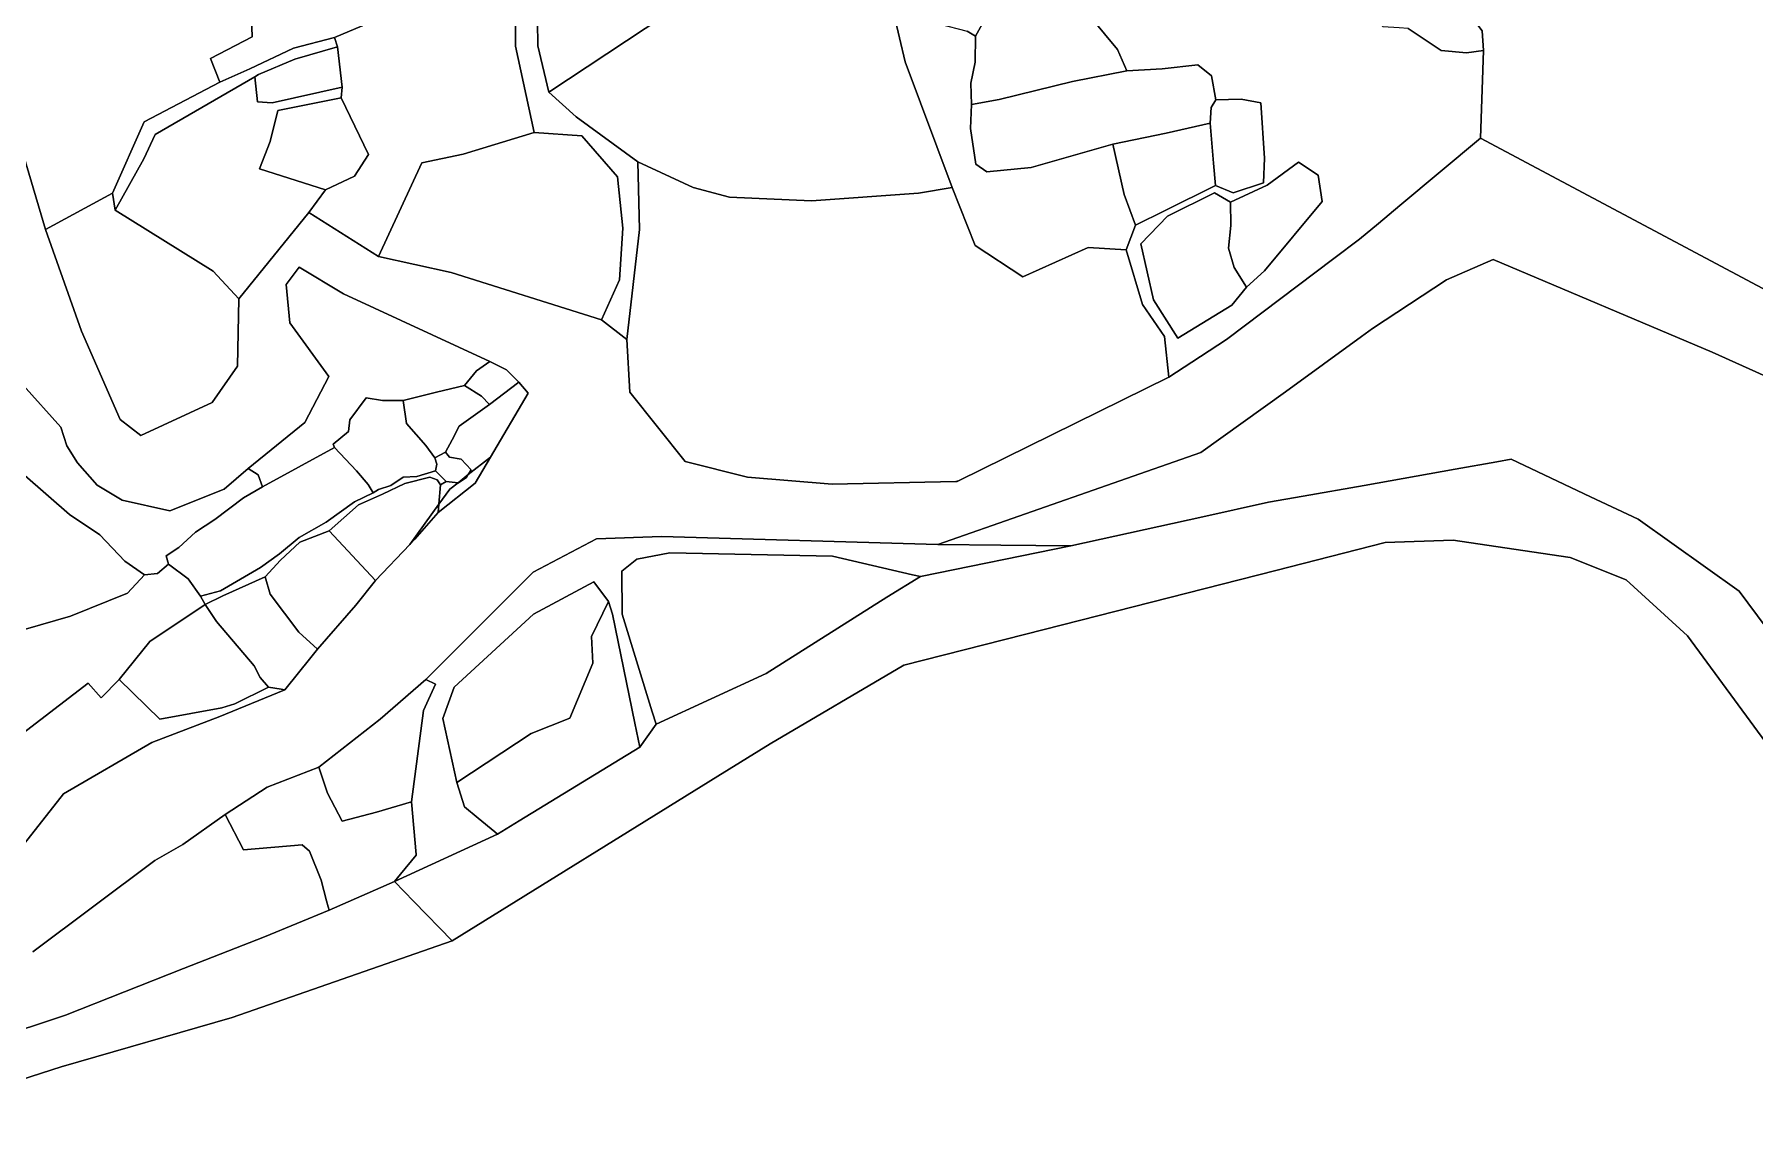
# Model space of a CAD drawing. Extents: x 542555 to 550520, y 1840485 to 1846995.
# Drawn here: x 546662.6 to 546925, y 1842267.1 to 1842434.6 of the extents above; entities that cross this region are included whole.
import ezdxf

# ---------------------------------------------------------------- set-up
doc = ezdxf.new("R2010")
doc.units = 0
doc.layers.add('Level 30', color=7, linetype='Continuous')

msp = doc.modelspace()

# ---------------------------------------------------------------- linework, layer by layer
at = {"layer": 'Level 30'}
for points in [[(546959.75, 1842378.02), (546883.17, 1842418.83), (546883.63, 1842432.17), (546883.46, 1842435.17), (546882.29, 1842436.72), (546883.78, 1842442.09), (546883.21, 1842444.2), (546881.99, 1842444.95), (546886.8, 1842447.28), (546891.83, 1842451.45), (546889.65, 1842457.68), (546879.86, 1842460.55), (546875.74, 1842486.36), (546876.85, 1842488.87), (546875.85, 1842491.31), (546873.77, 1842494.2), (546870.5742, 1842496.5402), (546868.84, 1842497.81), (546870.6003, 1842501.4935), (546874.35, 1842509.34), (546880.63, 1842515.42), (546907.48, 1842529.2), (546931.69, 1842541.41)], [(546739.21, 1842447.99), (546739.41, 1842432.9), (546741.08, 1842425.83), (546745.26, 1842422.08), (546754.67, 1842415.19), (546754.9, 1842404.9), (546752.97, 1842388.1), (546749.09, 1842391.09), (546751.84, 1842397.19), (546752.35, 1842405.08), (546751.54, 1842412.93), (546746.12, 1842419.16), (546738.84, 1842419.67), (546736, 1842432.84), (546735.95, 1842448.8)], [(546808.65, 1842438.84), (546806.13, 1842434.38), (546804.88, 1842435.12)], [(546872.16, 1842435.53), (546877.2, 1842432.18), (546881.05, 1842431.83), (546883.63, 1842432.17), (546883.17, 1842418.83), (546870.896, 1842408.5584), (546867.5982, 1842405.7986), (546864.72, 1842403.39), (546860.8265, 1842400.4511), (546844.45, 1842388.09), (546839.1601, 1842384.6417), (546835.66, 1842382.36), (546834.99, 1842388.56), (546831.65, 1842393.45), (546829.11, 1842401.77), (546830.55, 1842405.53), (546835.07, 1842407.76), (546842.76, 1842411.6), (546845.45, 1842410.45), (546850.08, 1842412), (546850.25, 1842415.75), (546849.67, 1842424.18), (546846.65, 1842424.78), (546842.8, 1842424.66), (546842.16, 1842428.3), (546840.07, 1842429.99), (546834.61, 1842429.4), (546829.26, 1842429.09), (546827.8, 1842432.34), (546821.85, 1842439.51)], [(546695.7, 1842437.19), (546695.81, 1842434.29), (546689.46, 1842430.96), (546690.89, 1842427.36), (546679.34, 1842421.28), (546674.52, 1842410.41), (546664.28, 1842404.87), (546659.19, 1842422.07)], [(546659.19, 1842422.07), (546664.28, 1842404.87), (546669.77, 1842389.35), (546675.67, 1842375.9), (546678.86, 1842373.43), (546689.71, 1842378.47), (546693.57, 1842384), (546693.79, 1842394.3), (546704.46, 1842407.48), (546715.11, 1842400.78), (546726.16, 1842398.32), (546749.09, 1842391.09), (546752.97, 1842388.1), (546753.42, 1842380.07), (546761.87, 1842369.5), (546771.37, 1842367.1), (546784.28, 1842366.03), (546803.1598, 1842366.446), (546803.34, 1842366.45), (546803.5368, 1842366.5469), (546835.66, 1842382.36), (546839.1601, 1842384.6417), (546844.45, 1842388.09), (546860.8265, 1842400.4511), (546864.72, 1842403.39), (546867.5982, 1842405.7986), (546870.896, 1842408.5584), (546883.17, 1842418.83), (546959.75, 1842378.02)], [(546945.27, 1842374.09), (546918.53, 1842386.15), (546885.12, 1842400.28), (546877.99, 1842397.21), (546866.7, 1842389.79), (546865.01, 1842388.5579), (546853.45, 1842380.13), (546840.54, 1842370.86), (546800.43, 1842356.82), (546758.28, 1842358.04), (546748.34, 1842357.66), (546738.68, 1842352.61), (546722.3, 1842336.24), (546715.33, 1842330.15), (546706, 1842322.82), (546698.1, 1842319.78), (546691.68, 1842315.6), (546685.23, 1842311.05), (546680.96, 1842308.59), (546662.39, 1842294.64)], [(546932.35, 1842336.61), (546922.65, 1842349.67), (546907.24, 1842360.66), (546899.97, 1842364.1), (546887.88, 1842369.81), (546885.68, 1842369.42), (546879.3105, 1842368.2934), (546865.44, 1842365.84), (546856.1199, 1842364.193), (546850.84, 1842363.26), (546840.84, 1842361.05), (546820.7, 1842356.6), (546810.039, 1842356.7157), (546800.43, 1842356.82), (546840.54, 1842370.86), (546853.45, 1842380.13), (546865.01, 1842388.5579), (546866.7, 1842389.79), (546877.99, 1842397.21), (546885.12, 1842400.28), (546918.53, 1842386.15), (546945.27, 1842374.09)], [(546660.54, 1842310.48), (546667.05, 1842318.79), (546680.5, 1842326.59), (546690.91, 1842330.58), (546699.6797, 1842334.1785), (546700.78, 1842334.63), (546704.7796, 1842339.5777), (546705.8, 1842340.84), (546711.64, 1842347.55), (546714.65, 1842351.31), (546719.8654, 1842356.8215), (546720.64, 1842357.64), (546724.2, 1842361.68), (546729.85, 1842366.15), (546732.1975, 1842370.1605), (546737.91, 1842379.92), (546736.49, 1842381.59), (546734.64, 1842383.44), (546732.06, 1842384.73), (546709.76, 1842395.05), (546702.98, 1842399.11), (546701.01, 1842396.48), (546701.58, 1842390.65), (546707.54, 1842382.47), (546703.87, 1842375.41), (546695.22, 1842368.39), (546691.53, 1842365.25), (546683.25, 1842361.96), (546675.99, 1842363.59), (546672.17, 1842365.88), (546669.2, 1842369.25), (546667.53, 1842371.87), (546666.62, 1842374.71), (546660.89, 1842381.14)], [(546660.89, 1842381.14), (546666.62, 1842374.71), (546667.53, 1842371.87), (546669.2, 1842369.25), (546672.17, 1842365.88), (546675.99, 1842363.59), (546683.25, 1842361.96), (546691.53, 1842365.25), (546695.22, 1842368.39), (546696.72, 1842367.42), (546697.39, 1842365.6), (546694.5, 1842363.95), (546690.13, 1842360.65), (546687.17, 1842358.72), (546684.63, 1842356.33), (546682.72, 1842355.08), (546683.08, 1842353.82), (546681.4, 1842352.41), (546679.38, 1842352.2), (546676.39, 1842354.28), (546672.57, 1842358.27), (546667.94, 1842361.4), (546661.17, 1842367.33)], [(546959.43, 1842281.98), (546914.74, 1842342.9), (546905.41, 1842351.4), (546896.87, 1842354.84), (546896.4978, 1842354.8944), (546879.02, 1842357.45), (546868.66, 1842357.11), (546851.9812, 1842352.8626), (546816.63, 1842343.86), (546795.21, 1842338.4), (546774.82, 1842326.4), (546766.86, 1842321.46), (546726.32, 1842296.32), (546720.4979, 1842302.3346), (546717.55, 1842305.38), (546733.24, 1842312.6), (546736.55, 1842314.63), (546754.97, 1842325.89), (546757.42, 1842329.42), (546774.22, 1842337.13), (546792.65, 1842348.78), (546797.76, 1842351.92), (546820.7, 1842356.6), (546840.84, 1842361.05), (546850.84, 1842363.26), (546856.1199, 1842364.193), (546865.44, 1842365.84), (546879.3105, 1842368.2934), (546885.68, 1842369.42), (546887.88, 1842369.81), (546899.97, 1842364.1), (546907.24, 1842360.66), (546922.65, 1842349.67), (546932.35, 1842336.61)], [(546616.58, 1842260.97), (546660.54, 1842275.14), (546666.7, 1842277.13), (546692.76, 1842284.63), (546726.32, 1842296.32), (546766.86, 1842321.46), (546774.82, 1842326.4), (546795.21, 1842338.4), (546816.63, 1842343.86), (546851.9812, 1842352.8626), (546868.66, 1842357.11), (546879.02, 1842357.45), (546896.4978, 1842354.8944), (546896.87, 1842354.84), (546905.41, 1842351.4), (546914.74, 1842342.9), (546959.43, 1842281.98)], [(546659.21, 1842326.73), (546670.81, 1842335.67), (546672.78, 1842333.43), (546675.53, 1842336.24), (546681.75, 1842330.14), (546691.17, 1842331.87), (546693.16, 1842332.51), (546698.33, 1842335.05), (546700.2351, 1842334.7234), (546700.78, 1842334.63), (546699.6797, 1842334.1785), (546690.91, 1842330.58), (546680.5, 1842326.59), (546667.05, 1842318.79), (546660.54, 1842310.48)], [(546662.39, 1842294.64), (546680.96, 1842308.59), (546685.23, 1842311.05), (546691.68, 1842315.6), (546694.48, 1842310.21), (546703.47, 1842310.98), (546704.58, 1842310.01), (546706.35, 1842305.59), (546707.1769, 1842302.4523), (546707.42, 1842301.53), (546707.55, 1842301.02), (546697.72, 1842296.97), (546685.34, 1842292.1), (546667.35, 1842285.02), (546622.88, 1842270.27)], [(546622.88, 1842270.27), (546667.35, 1842285.02), (546685.34, 1842292.1), (546697.72, 1842296.97), (546707.55, 1842301.02), (546717.55, 1842305.38), (546720.4979, 1842302.3346), (546726.32, 1842296.32), (546692.76, 1842284.63), (546666.7, 1842277.13), (546660.54, 1842275.14)]]:
    msp.add_lwpolyline(points, dxfattribs=at)
for points in [[(546758.79, 1842437.52), (546741.08, 1842425.83), (546739.41, 1842432.9), (546739.21, 1842447.99), (546753.16, 1842475.53), (546756.1, 1842474.16), (546757.63, 1842474.85), (546759.12, 1842474.12), (546760.95, 1842475.89), (546762.41, 1842474.95), (546762.13, 1842473.26), (546759.76, 1842469.54), (546762.93, 1842467.33), (546765.09, 1842469.66), (546767.45, 1842466.43), (546770.33, 1842460.34), (546773.61, 1842456.74), (546772.76, 1842454.64), (546774.75, 1842451.69), (546773.59, 1842448.83), (546769.41, 1842440.54)], [(546712.58, 1842435.93), (546708.38, 1842434.17), (546702.14, 1842432.56), (546695.48, 1842429.4), (546690.89, 1842427.36), (546689.46, 1842430.96), (546695.81, 1842434.29), (546695.7, 1842437.19), (546694.55, 1842441.25), (546693.04, 1842454.43), (546693.08, 1842458.12), (546701.08, 1842458.04), (546706.62, 1842458.4), (546706.78, 1842455.26), (546708.37, 1842446.65)], [(546763.1, 1842411.29), (546754.67, 1842415.19), (546745.26, 1842422.08), (546741.08, 1842425.83), (546758.79, 1842437.52), (546769.41, 1842440.54), (546773.59, 1842448.83), (546774.75, 1842451.69), (546775.7, 1842450.6), (546779.47, 1842446.37), (546783.94, 1842443.99), (546789.35, 1842440.03), (546793.29, 1842438.04), (546793.71, 1842437.8), (546795.41, 1842430.48), (546802.58, 1842411.27), (546797.44, 1842410.43), (546781.16, 1842409.26), (546768.61, 1842409.83)], [(546721.69, 1842415.03), (546715.11, 1842400.78), (546704.46, 1842407.48), (546707.02, 1842410.93), (546711.45, 1842413.01), (546713.58, 1842416.31), (546709.41, 1842424.94), (546709.57, 1842426.58), (546708.85, 1842432.76), (546708.38, 1842434.17), (546712.58, 1842435.93), (546725.93, 1842444.92), (546734.3, 1842448.22), (546735.95, 1842448.8), (546736, 1842432.84), (546738.84, 1842419.67), (546728.02, 1842416.38)], [(546809.78, 1842424.72), (546805.56, 1842423.94), (546805.43, 1842427.19), (546806.08, 1842430.42), (546806.13, 1842434.38), (546808.65, 1842438.84), (546813.25, 1842444.66), (546815.99, 1842447.11), (546818.24, 1842446.04), (546821.85, 1842439.51), (546827.8, 1842432.34), (546829.26, 1842429.09), (546820.94, 1842427.44)], [(546883.46, 1842435.17), (546883.63, 1842432.17), (546881.05, 1842431.83), (546877.2, 1842432.18), (546872.16, 1842435.53), (546870.797, 1842435.6316), (546868.27, 1842435.82), (546866.91, 1842438.68), (546870.7809, 1842440.0362), (546874.93, 1842441.49), (546883.21, 1842444.2), (546883.78, 1842442.09), (546882.29, 1842436.72)], [(546830.55, 1842405.53), (546829.11, 1842401.77), (546823.33, 1842402.12), (546813.39, 1842397.63), (546806.08, 1842402.45), (546802.58, 1842411.27), (546795.41, 1842430.48), (546793.71, 1842437.8), (546796.12, 1842436.97), (546800.55, 1842436.24), (546804.88, 1842435.12), (546806.13, 1842434.38), (546806.08, 1842430.42), (546805.43, 1842427.19), (546805.56, 1842423.94), (546805.41, 1842420.31), (546806.21, 1842414.84), (546807.86, 1842413.69), (546814.63, 1842414.36), (546827.09, 1842417.9), (546828.83, 1842410.22)], [(546708.38, 1842434.17), (546708.85, 1842432.76), (546702.35, 1842430.85), (546696.81, 1842428.53), (546696.23, 1842428.19), (546681.05, 1842419.36), (546679.3, 1842415.64), (546674.92, 1842407.82), (546674.52, 1842410.41), (546679.34, 1842421.28), (546690.89, 1842427.36), (546695.48, 1842429.4), (546702.14, 1842432.56)], [(546708.85, 1842432.76), (546709.57, 1842426.58), (546698.85, 1842424.2), (546696.64, 1842424.34), (546696.23, 1842428.19), (546696.81, 1842428.53), (546702.35, 1842430.85)], [(546696.23, 1842428.19), (546696.64, 1842424.34), (546698.85, 1842424.2), (546709.57, 1842426.58), (546709.41, 1842424.94), (546699.73, 1842423.04), (546698.58, 1842418.29), (546696.94, 1842414.12), (546707.02, 1842410.93), (546704.46, 1842407.48), (546693.79, 1842394.3), (546689.86, 1842398.53), (546674.92, 1842407.82), (546679.3, 1842415.64), (546681.05, 1842419.36)], [(546829.26, 1842429.09), (546834.61, 1842429.4), (546840.07, 1842429.99), (546842.16, 1842428.3), (546842.8, 1842424.66), (546842.08, 1842423.51), (546841.93, 1842421.09), (546835.22, 1842419.57), (546827.09, 1842417.9), (546814.63, 1842414.36), (546807.86, 1842413.69), (546806.21, 1842414.84), (546805.41, 1842420.31), (546805.56, 1842423.94), (546809.78, 1842424.72), (546820.94, 1842427.44)], [(546709.41, 1842424.94), (546713.58, 1842416.31), (546711.45, 1842413.01), (546707.02, 1842410.93), (546696.94, 1842414.12), (546698.58, 1842418.29), (546699.73, 1842423.04)], [(546842.8, 1842424.66), (546846.65, 1842424.78), (546849.67, 1842424.18), (546850.25, 1842415.75), (546850.08, 1842412), (546845.45, 1842410.45), (546842.76, 1842411.6), (546842.44, 1842415), (546841.93, 1842421.09), (546842.08, 1842423.51)], [(546835.07, 1842407.76), (546830.55, 1842405.53), (546828.83, 1842410.22), (546827.09, 1842417.9), (546835.22, 1842419.57), (546841.93, 1842421.09), (546842.44, 1842415), (546842.76, 1842411.6)], [(546752.35, 1842405.08), (546751.84, 1842397.19), (546749.09, 1842391.09), (546726.16, 1842398.32), (546715.11, 1842400.78), (546721.69, 1842415.03), (546728.02, 1842416.38), (546738.84, 1842419.67), (546746.12, 1842419.16), (546751.54, 1842412.93)], [(546835.66, 1842382.36), (546803.5368, 1842366.5469), (546803.1598, 1842366.446), (546784.28, 1842366.03), (546771.37, 1842367.1), (546761.87, 1842369.5), (546753.42, 1842380.07), (546752.97, 1842388.1), (546754.9, 1842404.9), (546754.67, 1842415.19), (546763.1, 1842411.29), (546768.61, 1842409.83), (546781.16, 1842409.26), (546797.44, 1842410.43), (546802.58, 1842411.27), (546806.08, 1842402.45), (546813.39, 1842397.63), (546823.33, 1842402.12), (546829.11, 1842401.77), (546831.65, 1842393.45), (546834.99, 1842388.56)], [(546850.63, 1842411.66), (546845.04, 1842409.05), (546842.62, 1842410.45), (546835.42, 1842406.89), (546831.37, 1842402.69), (546833.28, 1842394.16), (546837.03, 1842388.29), (546845.27, 1842393.34), (546847.47, 1842396.06), (546850.25, 1842398.57), (546859.04, 1842409.13), (546858.4, 1842413.15), (546855.44, 1842415.16)], [(546845.04, 1842409.05), (546850.63, 1842411.66), (546855.44, 1842415.16), (546858.4, 1842413.15), (546859.04, 1842409.13), (546850.25, 1842398.57), (546847.47, 1842396.06), (546845.61, 1842399.07), (546844.75, 1842402.02), (546845.1, 1842405.47)], [(546674.92, 1842407.82), (546689.86, 1842398.53), (546693.79, 1842394.3), (546693.57, 1842384), (546689.71, 1842378.47), (546678.86, 1842373.43), (546675.67, 1842375.9), (546669.77, 1842389.35), (546664.28, 1842404.87), (546674.52, 1842410.41)], [(546842.62, 1842410.45), (546845.04, 1842409.05), (546845.1, 1842405.47), (546844.75, 1842402.02), (546845.61, 1842399.07), (546847.47, 1842396.06), (546845.27, 1842393.34), (546837.03, 1842388.29), (546833.28, 1842394.16), (546831.37, 1842402.69), (546835.42, 1842406.89)], [(546730.04, 1842383.3), (546728.21, 1842381.05), (546723.96, 1842380.08), (546718.87, 1842378.79), (546715.71, 1842378.79), (546713.2, 1842379.2), (546710.72, 1842375.85), (546710.52, 1842374.05), (546708.17, 1842372.1), (546708.37, 1842371.63), (546697.39, 1842365.6), (546696.72, 1842367.42), (546695.22, 1842368.39), (546703.87, 1842375.41), (546707.54, 1842382.47), (546701.58, 1842390.65), (546701.01, 1842396.48), (546702.98, 1842399.11), (546709.76, 1842395.05), (546732.06, 1842384.73)], [(546736.49, 1842381.59), (546732.01, 1842378.15), (546730.79, 1842379.43), (546728.21, 1842381.05), (546730.04, 1842383.3), (546732.06, 1842384.73), (546734.64, 1842383.44)], [(546726.34, 1842372.8), (546725.32, 1842370.89), (546723.66, 1842370.02), (546722.32, 1842371.9), (546719.35, 1842375.29), (546718.87, 1842378.79), (546723.96, 1842380.08), (546728.21, 1842381.05), (546730.79, 1842379.43), (546732.01, 1842378.15), (546727.37, 1842374.85)], [(546737.91, 1842379.92), (546732.1975, 1842370.1605), (546728.7903, 1842367.4727), (546729.22, 1842368.22), (546727.71, 1842369.85), (546725.91, 1842370.12), (546725.32, 1842370.89), (546726.34, 1842372.8), (546727.37, 1842374.85), (546732.01, 1842378.15), (546736.49, 1842381.59)], [(546723.66, 1842370.02), (546723.98, 1842369.07), (546723.78, 1842368.06), (546720.92, 1842367.17), (546718.87, 1842367.08), (546716.98, 1842365.79), (546715.09, 1842365.22), (546714.26, 1842364.68), (546713.54, 1842365.97), (546711.76, 1842368.04), (546708.37, 1842371.63), (546708.17, 1842372.1), (546710.52, 1842374.05), (546710.72, 1842375.85), (546713.2, 1842379.2), (546715.71, 1842378.79), (546718.87, 1842378.79), (546719.35, 1842375.29), (546722.32, 1842371.9)], [(546653.77, 1842371.39), (546656.45, 1842370.81), (546661.17, 1842367.33), (546667.94, 1842361.4), (546672.57, 1842358.27), (546676.39, 1842354.28), (546679.38, 1842352.2), (546676.83, 1842349.37), (546668.11, 1842345.86), (546661.25, 1842343.87), (546658.78, 1842352.63), (546657.5, 1842358.79), (546651.88, 1842365.32), (546652.3, 1842369.11)], [(546691, 1842349.74), (546687.95, 1842348.95), (546686.04, 1842351.57), (546683.08, 1842353.82), (546682.72, 1842355.08), (546684.63, 1842356.33), (546687.17, 1842358.72), (546690.13, 1842360.65), (546694.5, 1842363.95), (546697.39, 1842365.6), (546708.37, 1842371.63), (546711.76, 1842368.04), (546713.54, 1842365.97), (546714.26, 1842364.68), (546711.42, 1842363.3), (546707.1, 1842360.24), (546703, 1842357.88), (546699.99, 1842355.37), (546697.09, 1842353.3)], [(546729.22, 1842368.22), (546728.7903, 1842367.4727), (546727.2364, 1842366.2469), (546725.4, 1842366.42), (546725.39, 1842366.43), (546723.78, 1842368.06), (546723.98, 1842369.07), (546723.66, 1842370.02), (546725.32, 1842370.89), (546725.91, 1842370.12), (546727.71, 1842369.85)], [(546723.78, 1842368.06), (546725.39, 1842366.43), (546725.4, 1842366.42), (546724.53, 1842365.9), (546724.06, 1842366.69), (546722.9, 1842367.09), (546719.13, 1842366.13), (546715.7, 1842364.51), (546712.05, 1842362.87), (546707.55, 1842358.91), (546703.1, 1842357.18), (546700.15, 1842354.4), (546697.79, 1842351.88), (546691.35, 1842348.96), (546688.65, 1842347.68), (546687.95, 1842348.95), (546691, 1842349.74), (546697.09, 1842353.3), (546699.99, 1842355.37), (546703, 1842357.88), (546707.1, 1842360.24), (546711.42, 1842363.3), (546714.26, 1842364.68), (546715.09, 1842365.22), (546716.98, 1842365.79), (546718.87, 1842367.08), (546720.92, 1842367.17)], [(546732.1975, 1842370.1605), (546729.85, 1842366.15), (546724.2, 1842361.68), (546724.299, 1842362.9456), (546725.96, 1842365.24), (546727.2364, 1842366.2469), (546727.31, 1842366.24), (546728.53, 1842367.02), (546728.7903, 1842367.4727)], [(546724.53, 1842365.9), (546724.299, 1842362.9456), (546719.8654, 1842356.8215), (546714.65, 1842351.31), (546707.55, 1842358.91), (546712.05, 1842362.87), (546715.7, 1842364.51), (546719.13, 1842366.13), (546722.9, 1842367.09), (546724.06, 1842366.69)], [(546725.4, 1842366.42), (546727.2364, 1842366.2469), (546725.96, 1842365.24), (546724.299, 1842362.9456), (546724.53, 1842365.9)], [(546727.31, 1842366.24), (546727.2364, 1842366.2469), (546728.7903, 1842367.4727), (546728.53, 1842367.02)], [(546724.299, 1842362.9456), (546724.2, 1842361.68), (546720.64, 1842357.64), (546719.8654, 1842356.8215)], [(546707.55, 1842358.91), (546714.65, 1842351.31), (546711.64, 1842347.55), (546705.8, 1842340.84), (546702.96, 1842343.42), (546698.59, 1842349.26), (546697.79, 1842351.88), (546700.15, 1842354.4), (546703.1, 1842357.18)], [(546800.43, 1842356.82), (546810.039, 1842356.7157), (546820.7, 1842356.6), (546797.76, 1842351.92), (546796.5514, 1842352.2005), (546784.36, 1842355.03), (546759.52, 1842355.53), (546754.48, 1842354.6), (546752.22, 1842352.74), (546752.27, 1842346.18), (546756.8479, 1842331.2819), (546757.42, 1842329.42), (546754.97, 1842325.89), (546754.2116, 1842329.5536), (546750.77, 1842346.18), (546750.19, 1842348.14), (546747.93, 1842351.13), (546738.73, 1842346.2), (546726.64, 1842335.02), (546724.88, 1842330.25), (546727.02, 1842320.52), (546728.23, 1842316.78), (546730.3138, 1842315.0412), (546732.82, 1842312.95), (546733.24, 1842312.6), (546717.55, 1842305.38), (546718.45, 1842306.49), (546720.85, 1842309.43), (546720.8441, 1842309.4945), (546720.11, 1842317.53), (546721.98, 1842331.46), (546723.77, 1842335.51), (546722.3, 1842336.24), (546738.68, 1842352.61), (546748.34, 1842357.66), (546758.28, 1842358.04)], [(546784.36, 1842355.03), (546796.5514, 1842352.2005), (546797.76, 1842351.92), (546792.65, 1842348.78), (546774.22, 1842337.13), (546757.42, 1842329.42), (546756.8479, 1842331.2819), (546752.27, 1842346.18), (546752.22, 1842352.74), (546754.48, 1842354.6), (546759.52, 1842355.53)], [(546687.95, 1842348.95), (546688.65, 1842347.68), (546680.22, 1842342.01), (546675.53, 1842336.24), (546672.78, 1842333.43), (546670.81, 1842335.67), (546659.21, 1842326.73), (546651.09, 1842335.89), (546654.08, 1842339.17), (546661.25, 1842343.87), (546668.11, 1842345.86), (546676.83, 1842349.37), (546679.38, 1842352.2), (546681.4, 1842352.41), (546683.08, 1842353.82), (546686.04, 1842351.57)], [(546704.7796, 1842339.5777), (546700.78, 1842334.63), (546700.2351, 1842334.7234), (546698.33, 1842335.05), (546697.02, 1842336.52), (546696.11, 1842338.29), (546690.39, 1842345.07), (546688.65, 1842347.68), (546691.35, 1842348.96), (546697.79, 1842351.88), (546698.59, 1842349.26), (546702.96, 1842343.42), (546705.8, 1842340.84)], [(546738.38, 1842327.97), (546727.02, 1842320.52), (546724.88, 1842330.25), (546726.64, 1842335.02), (546738.73, 1842346.2), (546747.93, 1842351.13), (546750.19, 1842348.14), (546747.56, 1842342.79), (546747.78, 1842338.69), (546744.26, 1842330.31)], [(546681.75, 1842330.14), (546675.53, 1842336.24), (546680.22, 1842342.01), (546688.65, 1842347.68), (546690.39, 1842345.07), (546696.11, 1842338.29), (546697.02, 1842336.52), (546698.33, 1842335.05), (546693.16, 1842332.51), (546691.17, 1842331.87)], [(546750.77, 1842346.18), (546754.2116, 1842329.5536), (546754.97, 1842325.89), (546736.55, 1842314.63), (546733.24, 1842312.6), (546732.82, 1842312.95), (546730.3138, 1842315.0412), (546728.23, 1842316.78), (546727.02, 1842320.52), (546738.38, 1842327.97), (546744.26, 1842330.31), (546747.78, 1842338.69), (546747.56, 1842342.79), (546750.19, 1842348.14)], [(546723.77, 1842335.51), (546721.98, 1842331.46), (546720.11, 1842317.53), (546714.78, 1842315.95), (546709.53, 1842314.61), (546707.32, 1842318.86), (546706, 1842322.82), (546715.33, 1842330.15), (546722.3, 1842336.24)], [(546720.8441, 1842309.4945), (546720.85, 1842309.43), (546718.45, 1842306.49), (546717.55, 1842305.38), (546707.55, 1842301.02), (546707.42, 1842301.53), (546707.1769, 1842302.4523), (546706.35, 1842305.59), (546704.58, 1842310.01), (546703.47, 1842310.98), (546694.48, 1842310.21), (546691.68, 1842315.6), (546698.1, 1842319.78), (546706, 1842322.82), (546707.32, 1842318.86), (546709.53, 1842314.61), (546714.78, 1842315.95), (546720.11, 1842317.53)]]:
    msp.add_lwpolyline(points, close=True, dxfattribs=at)

doc.saveas('drawing.dxf')
